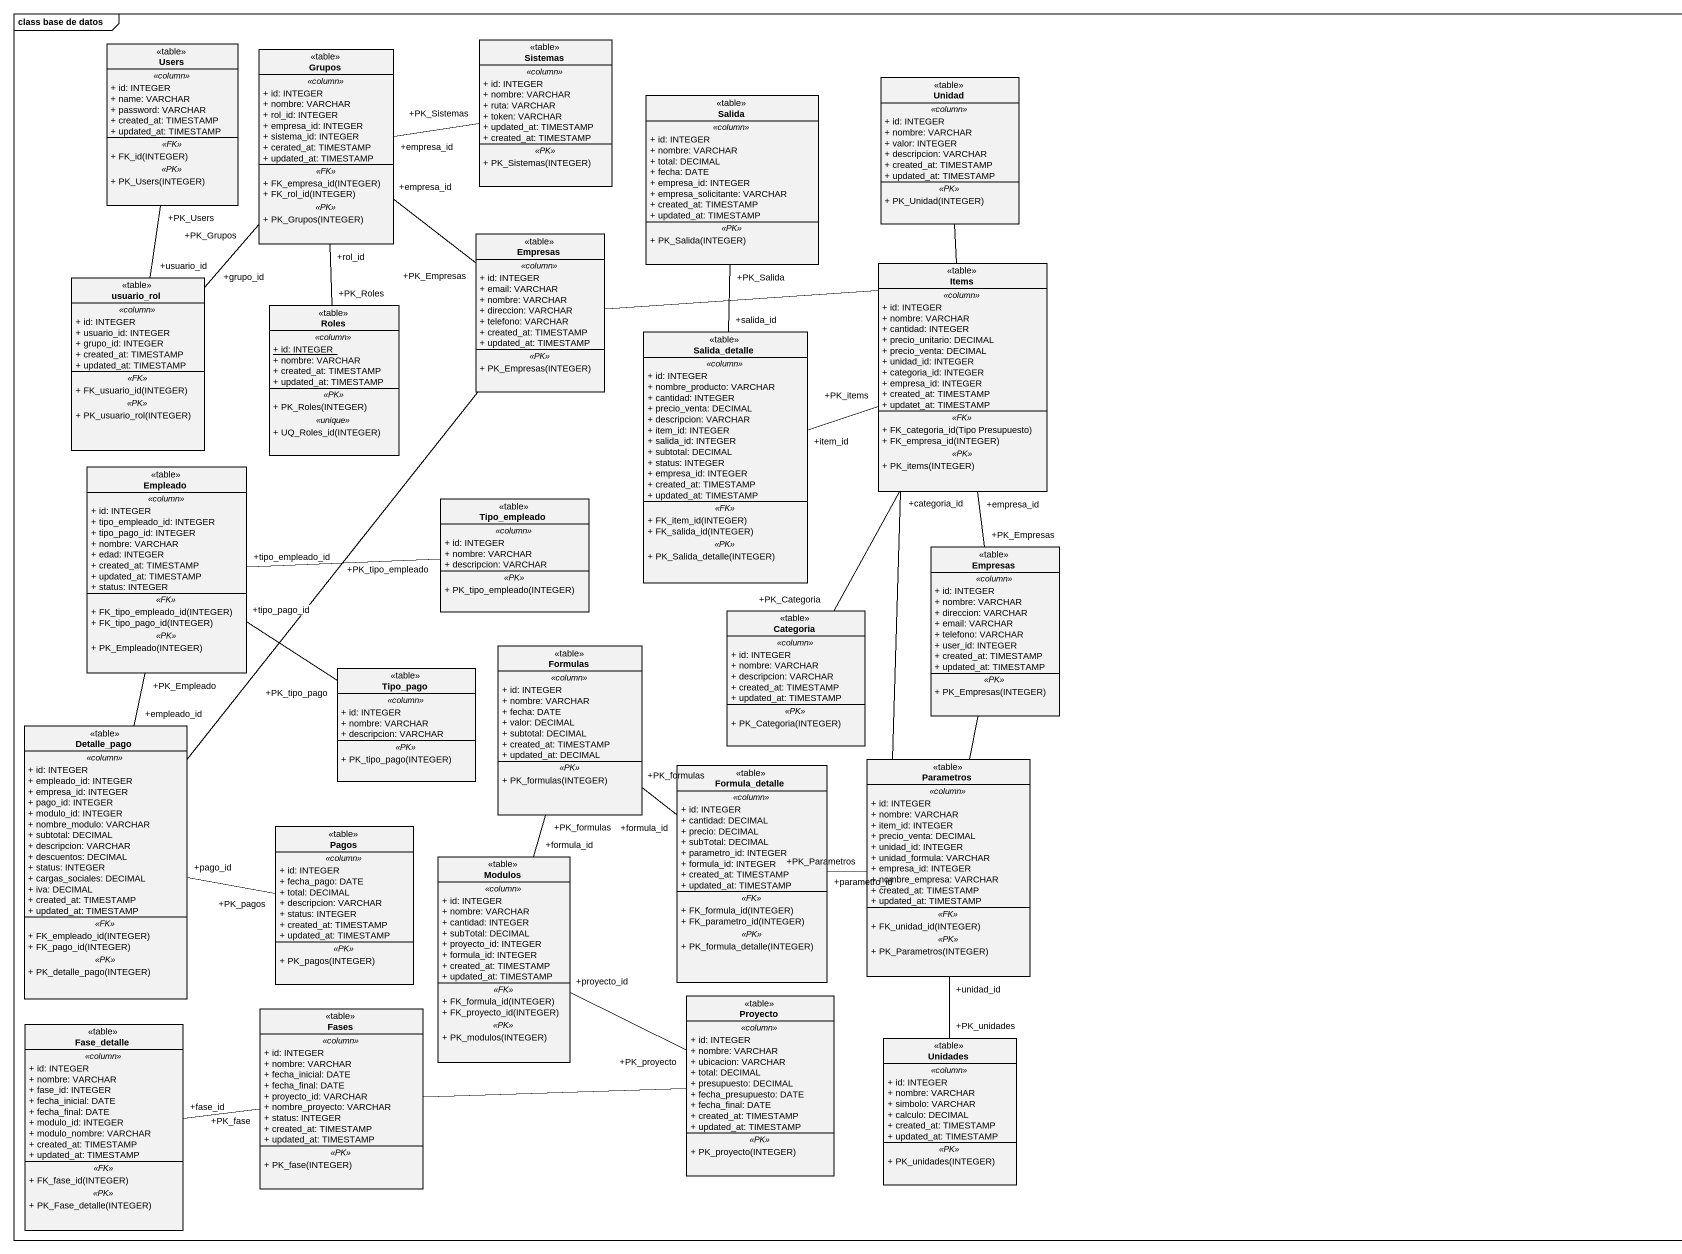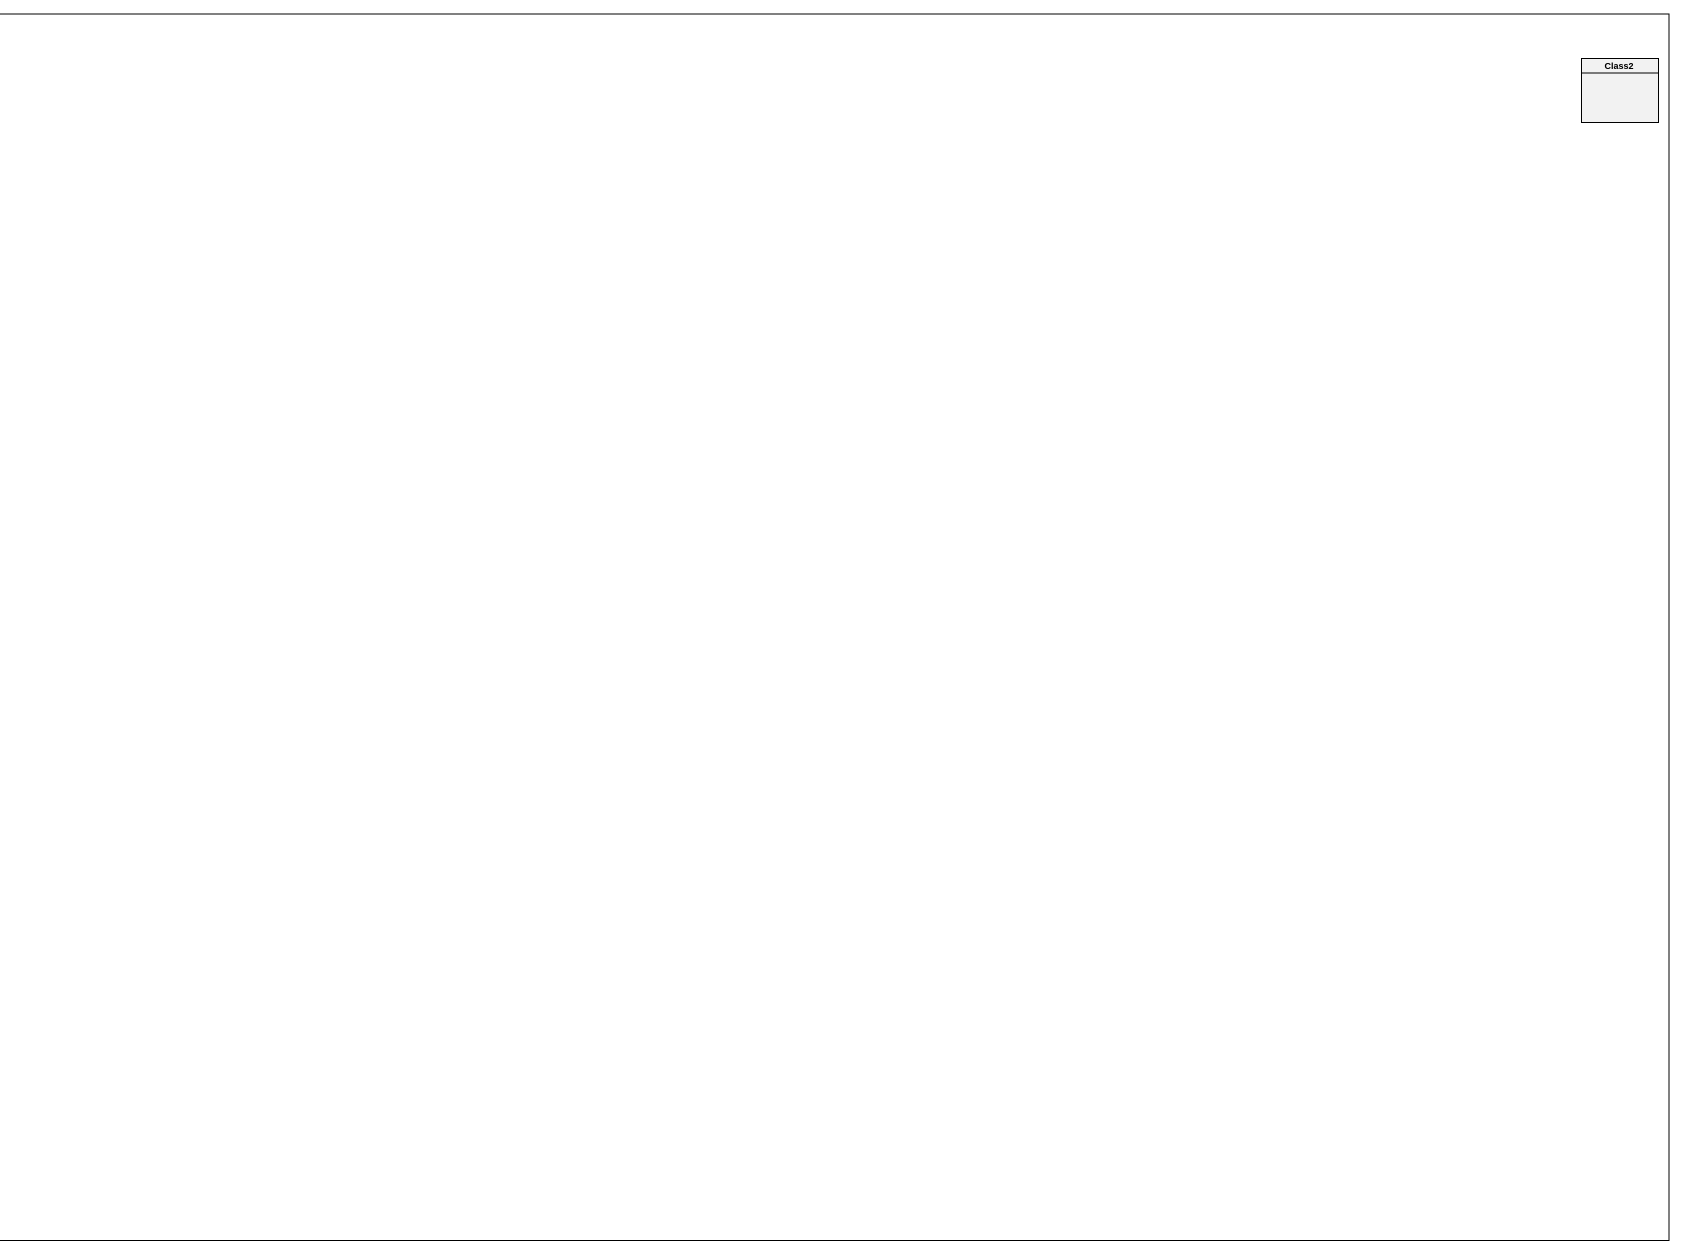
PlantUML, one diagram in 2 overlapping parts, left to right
@startuml
mainframe class base de datos
hide circle
hide empty members
skinparam classAttributeIconSize 0
class Sistemas <<table>> {
  .. <<column>> ..
  + id: INTEGER
  + nombre: VARCHAR
  + ruta: VARCHAR
  + token: VARCHAR
  + updated_at: TIMESTAMP
  + created_at: TIMESTAMP
  .. <<PK>> ..
  + PK_Sistemas(INTEGER)
}
class Users <<table>> {
  .. <<column>> ..
  + id: INTEGER
  + name: VARCHAR
  + password: VARCHAR
  + created_at: TIMESTAMP
  + updated_at: TIMESTAMP
  .. <<FK>> ..
  + FK_id(INTEGER)
  .. <<PK>> ..
  + PK_Users(INTEGER)
}
class Grupos <<table>> {
  .. <<column>> ..
  + id: INTEGER
  + nombre: VARCHAR
  + rol_id: INTEGER
  + empresa_id: INTEGER
  + sistema_id: INTEGER
  + cerated_at: TIMESTAMP
  + updated_at: TIMESTAMP
  .. <<FK>> ..
  + FK_empresa_id(INTEGER)
  + FK_rol_id(INTEGER)
  .. <<PK>> ..
  + PK_Grupos(INTEGER)
}
class Unidad <<table>> {
  .. <<column>> ..
  + id: INTEGER
  + nombre: VARCHAR
  + valor: INTEGER
  + descripcion: VARCHAR
  + created_at: TIMESTAMP
  + updated_at: TIMESTAMP
  .. <<PK>> ..
  + PK_Unidad(INTEGER)
}
class Class2
class Salida <<table>> {
  .. <<column>> ..
  + id: INTEGER
  + nombre: VARCHAR
  + total: DECIMAL
  + fecha: DATE
  + empresa_id: INTEGER
  + empresa_solicitante: VARCHAR
  + created_at: TIMESTAMP
  + updated_at: TIMESTAMP
  .. <<PK>> ..
  + PK_Salida(INTEGER)
}
class Empresas <<table>> {
  .. <<column>> ..
  + id: INTEGER
  + email: VARCHAR
  + nombre: VARCHAR
  + direccion: VARCHAR
  + telefono: VARCHAR
  + created_at: TIMESTAMP
  + updated_at: TIMESTAMP
  .. <<PK>> ..
  + PK_Empresas(INTEGER)
}
class Items <<table>> {
  .. <<column>> ..
  + id: INTEGER
  + nombre: VARCHAR
  + cantidad: INTEGER
  + precio_unitario: DECIMAL
  + precio_venta: DECIMAL
  + unidad_id: INTEGER
  + categoria_id: INTEGER
  + empresa_id: INTEGER
  + created_at: TIMESTAMP
  + updatet_at: TIMESTAMP
  .. <<FK>> ..
  + FK_categoria_id(Tipo Presupuesto)
  + FK_empresa_id(INTEGER)
  .. <<PK>> ..
  + PK_items(INTEGER)
}
class usuario_rol <<table>> {
  .. <<column>> ..
  + id: INTEGER
  + usuario_id: INTEGER
  + grupo_id: INTEGER
  + created_at: TIMESTAMP
  + updated_at: TIMESTAMP
  .. <<FK>> ..
  + FK_usuario_id(INTEGER)
  .. <<PK>> ..
  + PK_usuario_rol(INTEGER)
}
class Roles <<table>> {
  .. <<column>> ..
  {static} + id: INTEGER
  + nombre: VARCHAR
  + created_at: TIMESTAMP
  + updated_at: TIMESTAMP
  .. <<PK>> ..
  + PK_Roles(INTEGER)
  .. <<unique>> ..
  + UQ_Roles_id(INTEGER)
}
class Salida_detalle <<table>> {
  .. <<column>> ..
  + id: INTEGER
  + nombre_producto: VARCHAR
  + cantidad: INTEGER
  + precio_venta: DECIMAL
  + descripcion: VARCHAR
  + item_id: INTEGER
  + salida_id: INTEGER
  + subtotal: DECIMAL
  + status: INTEGER
  + empresa_id: INTEGER
  + created_at: TIMESTAMP
  + updated_at: TIMESTAMP
  .. <<FK>> ..
  + FK_item_id(INTEGER)
  + FK_salida_id(INTEGER)
  .. <<PK>> ..
  + PK_Salida_detalle(INTEGER)
}
class Empleado <<table>> {
  .. <<column>> ..
  + id: INTEGER
  + tipo_empleado_id: INTEGER
  + tipo_pago_id: INTEGER
  + nombre: VARCHAR
  + edad: INTEGER
  + created_at: TIMESTAMP
  + updated_at: TIMESTAMP
  + status: INTEGER
  .. <<FK>> ..
  + FK_tipo_empleado_id(INTEGER)
  + FK_tipo_pago_id(INTEGER)
  .. <<PK>> ..
  + PK_Empleado(INTEGER)
}
class Tipo_empleado <<table>> {
  .. <<column>> ..
  + id: INTEGER
  + nombre: VARCHAR
  + descripcion: VARCHAR
  .. <<PK>> ..
  + PK_tipo_empleado(INTEGER)
}
class "Empresas" as Empresas_2 <<table>> {
  .. <<column>> ..
  + id: INTEGER
  + nombre: VARCHAR
  + direccion: VARCHAR
  + email: VARCHAR
  + telefono: VARCHAR
  + user_id: INTEGER
  + created_at: TIMESTAMP
  + updated_at: TIMESTAMP
  .. <<PK>> ..
  + PK_Empresas(INTEGER)
}
class Categoria <<table>> {
  .. <<column>> ..
  + id: INTEGER
  + nombre: VARCHAR
  + descripcion: VARCHAR
  + created_at: TIMESTAMP
  + updated_at: TIMESTAMP
  .. <<PK>> ..
  + PK_Categoria(INTEGER)
}
class Formulas <<table>> {
  .. <<column>> ..
  + id: INTEGER
  + nombre: VARCHAR
  + fecha: DATE
  + valor: DECIMAL
  + subtotal: DECIMAL
  + created_at: TIMESTAMP
  + updated_at: DECIMAL
  .. <<PK>> ..
  + PK_formulas(INTEGER)
}
class Tipo_pago <<table>> {
  .. <<column>> ..
  + id: INTEGER
  + nombre: VARCHAR
  + descripcion: VARCHAR
  .. <<PK>> ..
  + PK_tipo_pago(INTEGER)
}
class Detalle_pago <<table>> {
  .. <<column>> ..
  + id: INTEGER
  + empleado_id: INTEGER
  + empresa_id: INTEGER
  + pago_id: INTEGER
  + modulo_id: INTEGER
  + nombre_modulo: VARCHAR
  + subtotal: DECIMAL
  + descripcion: VARCHAR
  + descuentos: DECIMAL
  + status: INTEGER
  + cargas_sociales: DECIMAL
  + iva: DECIMAL
  + created_at: TIMESTAMP
  + updated_at: TIMESTAMP
  .. <<FK>> ..
  + FK_empleado_id(INTEGER)
  + FK_pago_id(INTEGER)
  .. <<PK>> ..
  + PK_detalle_pago(INTEGER)
}
class Formula_detalle <<table>> {
  .. <<column>> ..
  + id: INTEGER
  + cantidad: DECIMAL
  + precio: DECIMAL
  + subTotal: DECIMAL
  + parametro_id: INTEGER
  + formula_id: INTEGER
  + created_at: TIMESTAMP
  + updated_at: TIMESTAMP
  .. <<FK>> ..
  + FK_formula_id(INTEGER)
  + FK_parametro_id(INTEGER)
  .. <<PK>> ..
  + PK_formula_detalle(INTEGER)
}
class Parametros <<table>> {
  .. <<column>> ..
  + id: INTEGER
  + nombre: VARCHAR
  + item_id: INTEGER
  + precio_venta: DECIMAL
  + unidad_id: INTEGER
  + unidad_formula: VARCHAR
  + empresa_id: INTEGER
  + nombre_empresa: VARCHAR
  + created_at: TIMESTAMP
  + updated_at: TIMESTAMP
  .. <<FK>> ..
  + FK_unidad_id(INTEGER)
  .. <<PK>> ..
  + PK_Parametros(INTEGER)
}
class Pagos <<table>> {
  .. <<column>> ..
  + id: INTEGER
  + fecha_pago: DATE
  + total: DECIMAL
  + descripcion: VARCHAR
  + status: INTEGER
  + created_at: TIMESTAMP
  + updated_at: TIMESTAMP
  .. <<PK>> ..
  + PK_pagos(INTEGER)
}
class Modulos <<table>> {
  .. <<column>> ..
  + id: INTEGER
  + nombre: VARCHAR
  + cantidad: INTEGER
  + subTotal: DECIMAL
  + proyecto_id: INTEGER
  + formula_id: INTEGER
  + created_at: TIMESTAMP
  + updated_at: TIMESTAMP
  .. <<FK>> ..
  + FK_formula_id(INTEGER)
  + FK_proyecto_id(INTEGER)
  .. <<PK>> ..
  + PK_modulos(INTEGER)
}
class Proyecto <<table>> {
  .. <<column>> ..
  + id: INTEGER
  + nombre: VARCHAR
  + ubicacion: VARCHAR
  + total: DECIMAL
  + presupuesto: DECIMAL
  + fecha_presupuesto: DATE
  + fecha_final: DATE
  + created_at: TIMESTAMP
  + updated_at: TIMESTAMP
  .. <<PK>> ..
  + PK_proyecto(INTEGER)
}
class Fase_detalle <<table>> {
  .. <<column>> ..
  + id: INTEGER
  + nombre: VARCHAR
  + fase_id: INTEGER
  + fecha_inicial: DATE
  + fecha_final: DATE
  + modulo_id: INTEGER
  + modulo_nombre: VARCHAR
  + created_at: TIMESTAMP
  + updated_at: TIMESTAMP
  .. <<FK>> ..
  + FK_fase_id(INTEGER)
  .. <<PK>> ..
  + PK_Fase_detalle(INTEGER)
}
class Fases <<table>> {
  .. <<column>> ..
  + id: INTEGER
  + nombre: VARCHAR
  + fecha_inicial: DATE
  + fecha_final: DATE
  + proyecto_id: VARCHAR
  + nombre_proyecto: VARCHAR
  + status: INTEGER
  + created_at: TIMESTAMP
  + updated_at: TIMESTAMP
  .. <<PK>> ..
  + PK_fase(INTEGER)
}
class Unidades <<table>> {
  .. <<column>> ..
  + id: INTEGER
  + nombre: VARCHAR
  + simbolo: VARCHAR
  + calculo: DECIMAL
  + created_at: TIMESTAMP
  + updated_at: TIMESTAMP
  .. <<PK>> ..
  + PK_unidades(INTEGER)
}
Grupos "+empresa_id" -right- "+PK_Sistemas" Sistemas
Grupos "+empresa_id" -- "+PK_Empresas" Empresas
Grupos "+rol_id" -- "+PK_Roles" Roles
Unidad -- Items
Empresas -right- Items
Items "+empresa_id" -- "+PK_Empresas" Empresas_2
Items "+categoria_id" -- "+PK_Categoria" Categoria
Items -- Parametros
usuario_rol "+usuario_id" -up- "+PK_Users" Users
usuario_rol "+grupo_id" -up- "+PK_Grupos" Grupos
Salida_detalle "+salida_id" -up- "+PK_Salida" Salida
Salida_detalle "+item_id" -right- "+PK_items" Items
Empleado "+tipo_empleado_id" -right- "+PK_tipo_empleado" Tipo_empleado
Empleado "+tipo_pago_id" -- "+PK_tipo_pago" Tipo_pago
Detalle_pago -up- Empresas
Detalle_pago "+empleado_id" -up- "+PK_Empleado" Empleado
Detalle_pago "+pago_id" -right- "+PK_pagos" Pagos
Formula_detalle "+formula_id" -up- "+PK_formulas" Formulas
Formula_detalle "+parametro_id" -right- "+PK_Parametros" Parametros
Parametros -up- Empresas_2
Parametros "+unidad_id" -- "+PK_unidades" Unidades
Modulos "+formula_id" -up- "+PK_formulas" Formulas
Modulos "+proyecto_id" -right- "+PK_proyecto" Proyecto
Fase_detalle "+fase_id" -right- "+PK_fase" Fases
Fases -right- Proyecto
@enduml
